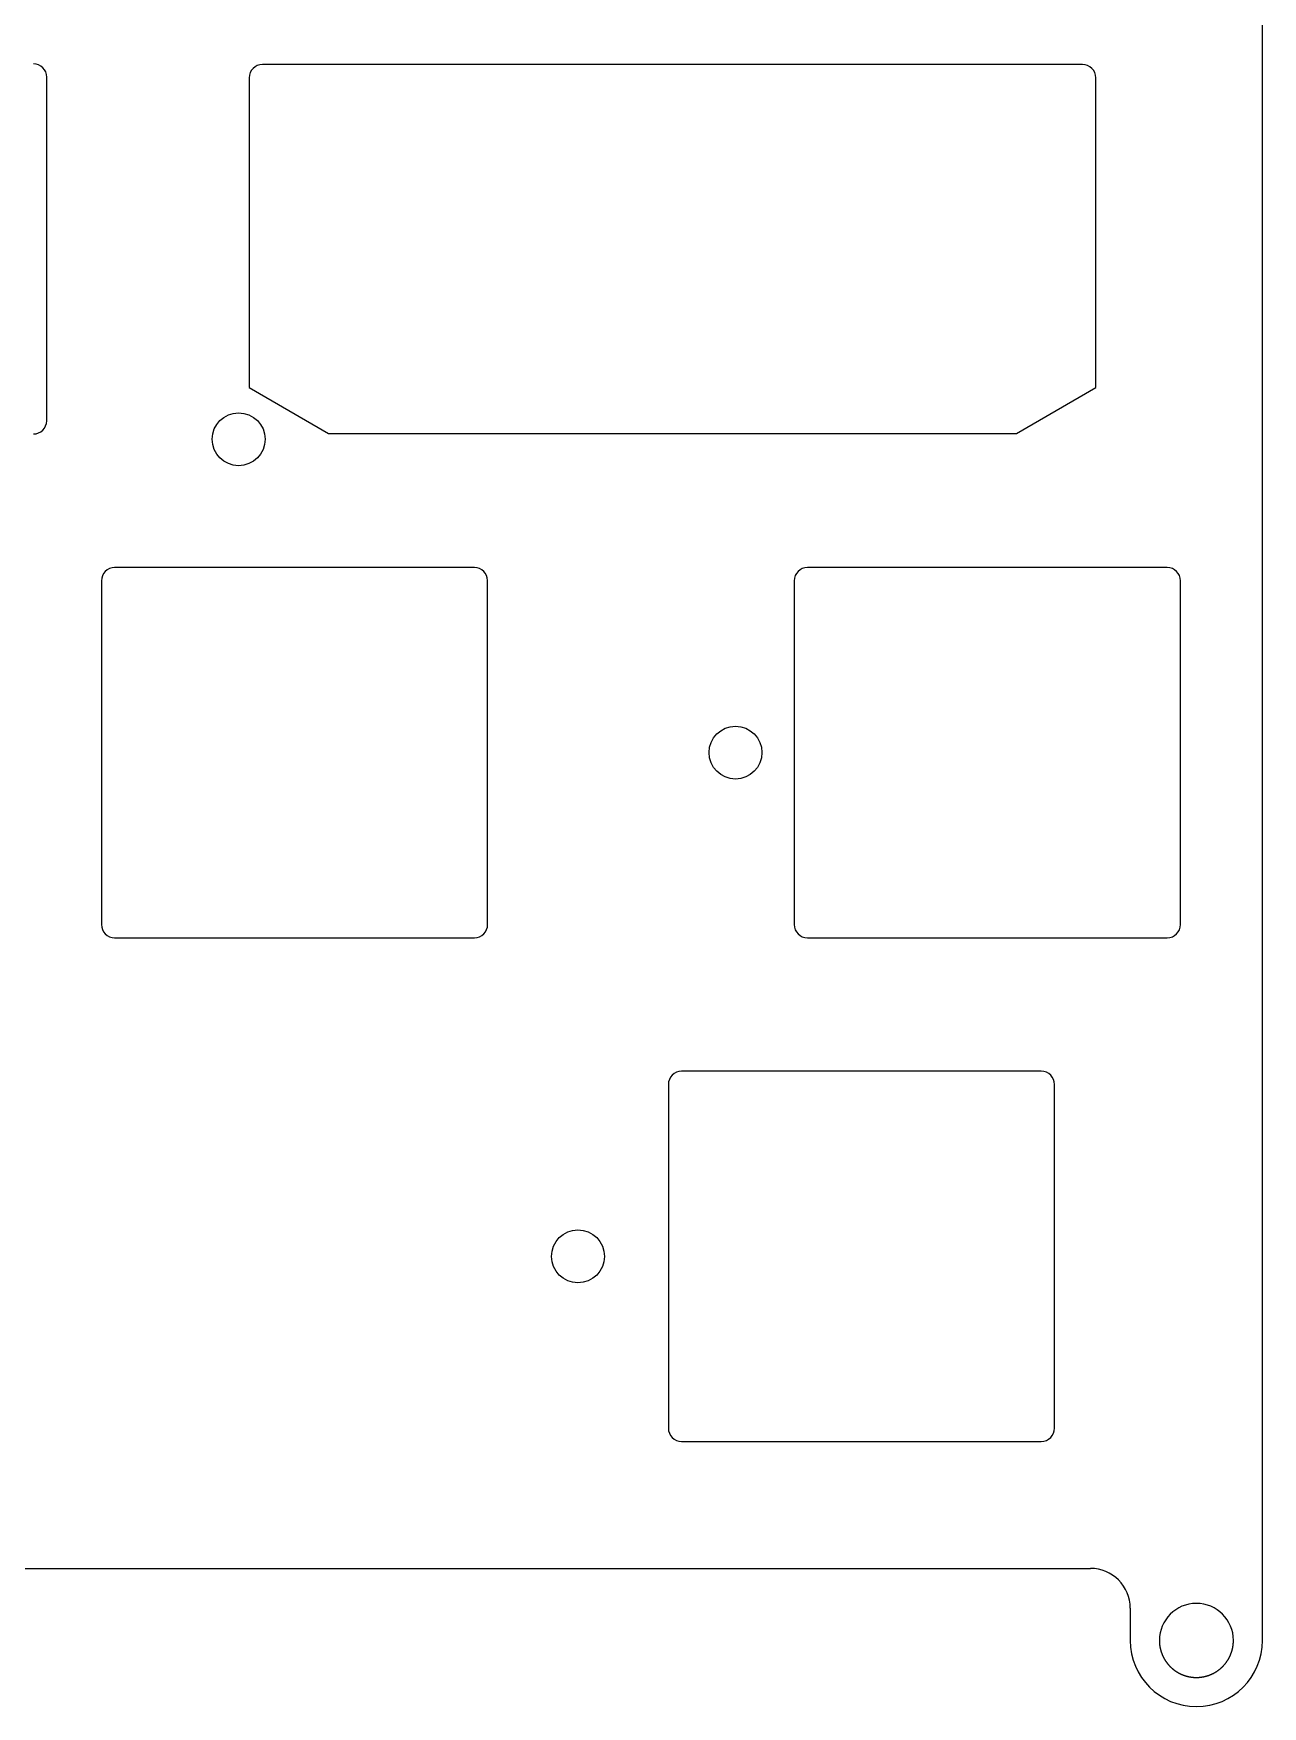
# Model space of a CAD drawing. Header units: millimetres. Extents: x -10 to 277, y -93 to 22.
# Drawn here: x 230.6 to 277.1, y -93.2 to -30 of the extents above; entities that cross this region are included whole.
import ezdxf

# ---------------------------------------------------------------- set-up
doc = ezdxf.new("R2010")
doc.units = ezdxf.units.MM
doc.layers.get('0').update_dxf_attribs({"linetype": 'CONTINUOUS'})
doc.layers.add('BLACK', color=7, linetype='CONTINUOUS')
doc.layers.add('Edge.Cuts', color=53, linetype='CONTINUOUS', true_color=0xc8a339)

msp = doc.modelspace()

# ---------------------------------------------------------------- linework, layer by layer
msp.add_lwpolyline([(238.79375, -31.625), (238.79375, -43.343), (241.79375, -45.075), (267.79375, -45.075), (270.79375, -43.343), (270.79375, -31.625, 0.414213562), (270.29375, -31.125), (239.29375, -31.125, 0.414212391)], format="xyb", close=True)
msp.add_circle((238.39375, -45.3), 1)
at = {"layer": 'BLACK', "linetype": 'Continuous'}
for p, q in [((247.306162, -50.152051), (233.70625, -50.152051)), ((273.497462, -50.152003), (259.897462, -50.152003)), ((233.20625, -50.652003), (233.20625, -63.652051)), ((247.80625, -63.651903), (247.80625, -50.644041)), ((259.397462, -50.652003), (259.397462, -63.652003)), ((273.997462, -63.652003), (273.997462, -50.652003)), ((233.706262, -64.152051), (247.312407, -64.152051)), ((259.897462, -64.152003), (273.497462, -64.152003))]:
    msp.add_line(p, q, dxfattribs=at)
at = {"layer": 'BLACK'}
msp.add_circle((257.175, -57.15), 1, dxfattribs=at)
for centre, radius, start, end in [((233.706162, -50.652003), 0.499912, 89.98991497, 180), ((247.306162, -50.652203), 0.500152, 0.9350487, 90), ((259.897462, -50.652003), 0.5, 90, 180), ((273.497462, -50.652003), 0.5, 0, 90), ((233.706262, -63.652103), 0.499948, 179.99404138, 270), ((247.306062, -63.651903), 0.500188, 270.7268293, 0), ((259.897462, -63.652003), 0.5, 180, 270), ((273.497462, -63.652003), 0.5, 270, 0)]:
    msp.add_arc(centre, radius, start, end, dxfattribs=at)
at = {"layer": 'Edge.Cuts', "linetype": 'CONTINUOUS'}
for p, q in [((277.1, -90.725023), (277.1, 19.025023)), ((231.1375, -44.6), (231.1375, -31.6)), ((219.8295, -88), (270.6, -88)), ((272.1, -89.5), (272.1, -90.725023)), ((273.2, -90.725023), (273.20001, -90.730399)), ((273.20001, -90.730399), (273.20004, -90.735796)), ((273.20004, -90.735796), (273.200091, -90.741159)), ((273.200091, -90.741159), (273.200161, -90.746542)), ((273.200161, -90.746542), (273.200252, -90.751893)), ((273.200252, -90.751893), (273.200363, -90.757263)), ((273.200363, -90.757263), (273.200493, -90.762601)), ((273.200493, -90.762601), (273.200645, -90.76796)), ((273.200645, -90.76796), (273.200815, -90.773287)), ((273.200815, -90.773287), (273.201006, -90.778633)), ((273.201006, -90.778633), (273.201217, -90.78395)), ((273.201217, -90.78395), (273.201448, -90.789285)), ((273.201448, -90.789285), (273.201698, -90.794592)), ((273.201698, -90.794592), (273.20197, -90.799917)), ((273.20197, -90.799917), (273.20226, -90.805214)), ((273.20226, -90.805214), (273.202571, -90.810528)), ((273.202571, -90.810528), (273.202901, -90.815816)), ((273.202901, -90.815816), (273.203252, -90.821121)), ((273.203252, -90.821121), (273.203622, -90.8264)), ((273.203622, -90.8264), (273.204013, -90.831696)), ((273.204013, -90.831696), (273.204422, -90.836967)), ((273.204422, -90.836967), (273.204853, -90.842254)), ((273.204853, -90.842254), (273.205302, -90.847517)), ((273.205302, -90.847517), (273.205773, -90.852796)), ((273.205773, -90.852796), (273.206262, -90.858052)), ((273.206262, -90.858052), (273.206772, -90.863323)), ((273.206772, -90.863323), (273.207301, -90.868571)), ((273.207301, -90.868571), (273.207851, -90.873834)), ((273.207851, -90.873834), (273.208419, -90.879076)), ((273.208419, -90.879076), (273.20901, -90.884332)), ((273.20901, -90.884332), (273.209617, -90.889566)), ((273.209617, -90.889566), (273.210247, -90.894816)), ((273.210247, -90.894816), (273.210895, -90.900044)), ((273.210895, -90.900044), (273.211565, -90.905287)), ((273.211565, -90.905287), (273.212252, -90.910509)), ((273.212252, -90.910509), (273.212962, -90.915746)), ((273.212962, -90.915746), (273.213689, -90.920962)), ((273.213689, -90.920962), (273.214439, -90.926192)), ((273.214439, -90.926192), (273.215206, -90.931403)), ((273.215206, -90.931403), (273.215995, -90.936628)), ((273.215995, -90.936628), (273.216802, -90.941834)), ((273.216802, -90.941834), (273.217631, -90.947053)), ((273.217631, -90.947053), (273.218478, -90.952253)), ((273.218478, -90.952253), (273.219348, -90.957467)), ((273.219348, -90.957467), (273.220234, -90.962663)), ((273.220234, -90.962663), (273.221144, -90.967872)), ((273.221144, -90.967872), (273.22207, -90.973063)), ((273.22207, -90.973063), (273.22302, -90.978267)), ((273.22302, -90.978267), (273.223986, -90.983454)), ((273.223986, -90.983454), (273.224976, -90.988653)), ((273.224976, -90.988653), (273.225983, -90.993836)), ((273.225983, -90.993836), (273.227012, -90.99903)), ((273.227012, -90.99903), (273.228059, -91.004209)), ((273.228059, -91.004209), (273.229129, -91.0094)), ((273.229129, -91.0094), (273.230216, -91.014575)), ((273.230216, -91.014575), (273.231327, -91.019761)), ((273.231327, -91.019761), (273.232454, -91.024933)), ((273.232454, -91.024933), (273.233605, -91.030115)), ((273.233605, -91.030115), (273.234772, -91.035283)), ((273.234772, -91.035283), (273.235963, -91.040462)), ((273.235963, -91.040462), (273.237172, -91.045627)), ((273.237172, -91.045627), (273.238403, -91.050802)), ((273.238403, -91.050802), (273.239652, -91.055964)), ((273.239652, -91.055964), (273.240924, -91.061136)), ((273.240924, -91.061136), (273.242214, -91.066295)), ((273.242214, -91.066295), (273.243526, -91.071464)), ((273.243526, -91.071464), (273.244857, -91.076619)), ((273.244857, -91.076619), (273.24621, -91.081786)), ((273.24621, -91.081786), (273.247581, -91.086939)), ((273.247581, -91.086939), (273.248976, -91.092102)), ((273.248976, -91.092102), (273.250387, -91.097253)), ((273.250387, -91.097253), (273.251823, -91.102413)), ((273.251823, -91.102413), (273.253276, -91.107562)), ((273.253276, -91.107562), (273.254752, -91.11272)), ((275.944, -91.117023), (275.946951, -91.106762)), ((275.946951, -91.106762), (275.949821, -91.096496)), ((275.949821, -91.096496), (275.952609, -91.086227)), ((275.952609, -91.086227), (275.955316, -91.075954)), ((275.955316, -91.075954), (275.957942, -91.065676)), ((275.957942, -91.065676), (275.960487, -91.055393)), ((275.960487, -91.055393), (275.962951, -91.045105)), ((275.962951, -91.045105), (275.965335, -91.034811)), ((275.965335, -91.034811), (275.967638, -91.024512)), ((275.967638, -91.024512), (275.969861, -91.014206)), ((275.969861, -91.014206), (275.972005, -91.003894)), ((275.972005, -91.003894), (275.974068, -90.993576)), ((275.974068, -90.993576), (275.976052, -90.98325)), ((275.976052, -90.98325), (275.977956, -90.972917)), ((275.977956, -90.972917), (275.97978, -90.962576)), ((275.97978, -90.962576), (275.981526, -90.952227)), ((275.981526, -90.952227), (275.983192, -90.941869)), ((275.983192, -90.941869), (275.984779, -90.931503)), ((275.984779, -90.931503), (275.986287, -90.921127)), ((275.986287, -90.921127), (275.987716, -90.910741)), ((275.987716, -90.910741), (275.989067, -90.900345)), ((275.989067, -90.900345), (275.990338, -90.889938)), ((275.990338, -90.889938), (275.991531, -90.879519)), ((275.991531, -90.879519), (275.992646, -90.869089)), ((275.992646, -90.869089), (275.993681, -90.858647)), ((275.993681, -90.858647), (275.994639, -90.848191)), ((275.994639, -90.848191), (275.995517, -90.837722)), ((275.995517, -90.837722), (275.996317, -90.827239)), ((275.996317, -90.827239), (275.997039, -90.816741)), ((275.997039, -90.816741), (275.997682, -90.806228)), ((275.997682, -90.806228), (275.998247, -90.795698)), ((275.998247, -90.795698), (275.998733, -90.785151)), ((275.998733, -90.785151), (275.99914, -90.774586)), ((275.99914, -90.774586), (275.999469, -90.764002)), ((275.999469, -90.764002), (275.999719, -90.753399)), ((275.999719, -90.753399), (275.99989, -90.742774)), ((275.99989, -90.742774), (275.999982, -90.732127)), ((275.999982, -90.732127), (276, -90.725023)), ((273.254752, -91.11272), (273.256, -91.117023)), ((273.256, -91.117023), (273.257493, -91.122108)), ((273.257493, -91.122108), (273.259011, -91.127202)), ((273.259011, -91.127202), (273.260543, -91.132277)), ((273.260543, -91.132277), (273.2621, -91.137361)), ((273.2621, -91.137361), (273.263671, -91.142425)), ((273.263671, -91.142425), (273.265266, -91.147498)), ((273.265266, -91.147498), (273.266876, -91.152551)), ((273.266876, -91.152551), (273.268509, -91.157613)), ((273.268509, -91.157613), (273.270157, -91.162654)), ((273.270157, -91.162654), (273.271829, -91.167703)), ((273.271829, -91.167703), (273.273516, -91.172732)), ((273.273516, -91.172732), (273.275226, -91.177769)), ((273.275226, -91.177769), (273.276951, -91.182785)), ((273.276951, -91.182785), (273.278699, -91.187808)), ((273.278699, -91.187808), (273.280461, -91.192811)), ((273.280461, -91.192811), (273.282248, -91.197821)), ((273.282248, -91.197821), (273.284048, -91.20281)), ((273.284048, -91.20281), (273.285872, -91.207805)), ((273.285872, -91.207805), (273.287709, -91.21278)), ((273.287709, -91.21278), (273.289571, -91.217761)), ((273.289571, -91.217761), (273.291446, -91.222722)), ((273.291446, -91.222722), (273.293345, -91.227688)), ((273.293345, -91.227688), (273.295257, -91.232633)), ((273.295257, -91.232633), (273.297193, -91.237584)), ((273.297193, -91.237584), (273.299143, -91.242514)), ((273.299143, -91.242514), (273.301116, -91.247449)), ((273.301116, -91.247449), (273.303103, -91.252363)), ((273.303103, -91.252363), (273.305113, -91.257282)), ((273.305113, -91.257282), (273.307136, -91.262181)), ((273.307136, -91.262181), (273.309183, -91.267083)), ((273.309183, -91.267083), (273.311243, -91.271965)), ((273.311243, -91.271965), (273.313327, -91.276851)), ((273.313327, -91.276851), (273.315423, -91.281717)), ((273.315423, -91.281717), (273.317543, -91.286586)), ((273.317543, -91.286586), (273.319676, -91.291434)), ((273.319676, -91.291434), (273.321833, -91.296286)), ((273.321833, -91.296286), (273.324002, -91.301117)), ((273.324002, -91.301117), (273.326195, -91.305951)), ((273.326195, -91.305951), (273.3284, -91.310765)), ((273.3284, -91.310765), (273.330629, -91.315581)), ((273.330629, -91.315581), (273.332871, -91.320377)), ((273.332871, -91.320377), (273.335135, -91.325176)), ((273.335135, -91.325176), (273.337413, -91.329954)), ((273.337413, -91.329954), (273.339714, -91.334734)), ((273.339714, -91.334734), (273.342027, -91.339494)), ((273.342027, -91.339494), (273.344363, -91.344255)), ((273.344363, -91.344255), (273.346712, -91.348997)), ((273.346712, -91.348997), (273.349084, -91.35374)), ((273.349084, -91.35374), (273.351469, -91.358463)), ((273.351469, -91.358463), (273.353876, -91.363187)), ((273.353876, -91.363187), (273.356296, -91.367891)), ((273.356296, -91.367891), (273.35874, -91.372596)), ((273.35874, -91.372596), (273.361195, -91.377281)), ((273.361195, -91.377281), (273.363673, -91.381968)), ((273.363673, -91.381968), (273.366164, -91.386634)), ((273.366164, -91.386634), (273.368678, -91.3913)), ((273.368678, -91.3913), (273.371204, -91.395947)), ((273.371204, -91.395947), (273.373753, -91.400594)), ((273.373753, -91.400594), (273.376313, -91.405221)), ((273.376313, -91.405221), (273.378898, -91.409849)), ((273.378898, -91.409849), (273.381493, -91.414457)), ((273.381493, -91.414457), (273.384112, -91.419064)), ((273.384112, -91.419064), (273.386743, -91.423652)), ((273.386743, -91.423652), (273.389397, -91.42824)), ((273.389397, -91.42824), (273.392063, -91.432808)), ((273.392063, -91.432808), (273.394752, -91.437376)), ((273.394752, -91.437376), (273.397452, -91.441924)), ((273.397452, -91.441924), (273.400176, -91.446471)), ((273.400176, -91.446471), (273.402911, -91.451)), ((273.402911, -91.451), (273.40567, -91.455527)), ((273.40567, -91.455527), (273.40844, -91.460035)), ((273.40844, -91.460035), (273.411233, -91.464541)), ((273.411233, -91.464541), (273.414037, -91.469029)), ((273.414037, -91.469029), (273.416865, -91.473515)), ((273.416865, -91.473515), (273.419704, -91.477983)), ((273.419704, -91.477983), (273.422566, -91.482448)), ((273.422566, -91.482448), (273.42544, -91.486895)), ((273.42544, -91.486895), (273.428336, -91.49134)), ((273.428336, -91.49134), (273.431244, -91.495766)), ((273.431244, -91.495766), (273.434175, -91.50019)), ((273.434175, -91.50019), (273.437118, -91.504596)), ((273.437118, -91.504596), (273.440083, -91.508999)), ((273.440083, -91.508999), (273.44306, -91.513384)), ((273.44306, -91.513384), (273.44606, -91.517766)), ((273.44606, -91.517766), (273.449072, -91.52213)), ((273.449072, -91.52213), (273.452106, -91.526492)), ((273.452106, -91.526492), (273.455151, -91.530835)), ((273.455151, -91.530835), (273.45822, -91.535175)), ((273.45822, -91.535175), (273.4613, -91.539497)), ((273.4613, -91.539497), (273.464402, -91.543816)), ((273.464402, -91.543816), (273.467517, -91.548117)), ((273.467517, -91.548117), (273.470654, -91.552416)), ((273.470654, -91.552416), (273.473802, -91.556695)), ((273.473802, -91.556695), (273.476973, -91.560972)), ((273.476973, -91.560972), (273.48, -91.565023)), ((273.48, -91.565023), (273.483127, -91.569176)), ((273.483127, -91.569176), (273.486277, -91.573326)), ((273.486277, -91.573326), (273.489444, -91.577464)), ((273.489444, -91.577464), (273.492633, -91.581599)), ((273.492633, -91.581599), (273.495838, -91.585723)), ((273.495838, -91.585723), (273.499066, -91.589842)), ((273.499066, -91.589842), (273.50231, -91.593949)), ((273.50231, -91.593949), (273.505575, -91.598052)), ((273.505575, -91.598052), (273.508857, -91.602142)), ((273.508857, -91.602142), (273.51216, -91.606228)), ((273.51216, -91.606228), (273.515479, -91.610301)), ((273.515479, -91.610301), (273.51882, -91.614368)), ((273.51882, -91.614368), (273.522175, -91.618423)), ((273.522175, -91.618423), (273.525552, -91.622472)), ((273.525552, -91.622472), (273.528943, -91.626507)), ((273.528943, -91.626507), (273.532356, -91.630536)), ((273.532356, -91.630536), (273.535783, -91.634551)), ((273.535783, -91.634551), (273.539232, -91.63856)), ((273.539232, -91.63856), (273.542694, -91.642554)), ((273.542694, -91.642554), (273.546177, -91.646543)), ((273.546177, -91.646543), (273.549674, -91.650516)), ((273.549674, -91.650516), (273.553192, -91.654482)), ((273.553192, -91.654482), (273.556722, -91.658433)), ((273.556722, -91.658433), (273.560274, -91.662377)), ((273.560274, -91.662377), (273.563838, -91.666305)), ((273.563838, -91.666305), (273.567423, -91.670227)), ((273.567423, -91.670227), (273.57102, -91.674131)), ((273.57102, -91.674131), (273.574638, -91.678029)), ((273.574638, -91.678029), (273.578267, -91.68191)), ((273.578267, -91.68191), (273.581917, -91.685783)), ((273.581917, -91.685783), (273.585578, -91.68964)), ((273.585578, -91.68964), (273.58926, -91.693488)), ((273.58926, -91.693488), (273.592953, -91.697319)), ((273.592953, -91.697319), (273.596666, -91.701142)), ((273.596666, -91.701142), (273.600389, -91.704948)), ((273.600389, -91.704948), (273.604133, -91.708745)), ((273.604133, -91.708745), (273.607887, -91.712524)), ((273.607887, -91.712524), (273.611661, -91.716295)), ((273.611661, -91.716295), (273.615445, -91.720047)), ((273.615445, -91.720047), (273.619248, -91.72379)), ((273.619248, -91.72379), (273.623062, -91.727515)), ((273.623062, -91.727515), (273.626895, -91.731232)), ((273.626895, -91.731232), (273.630737, -91.734929)), ((273.630737, -91.734929), (273.634598, -91.738617)), ((273.634598, -91.738617), (273.638469, -91.742286)), ((273.638469, -91.742286), (273.642359, -91.745945)), ((275.550825, -91.752292), (275.558612, -91.745034)), ((275.558612, -91.745034), (275.566345, -91.737718)), ((275.566345, -91.737718), (275.574021, -91.730346)), ((275.574021, -91.730346), (275.58164, -91.722918)), ((275.58164, -91.722918), (275.589201, -91.715436)), ((275.589201, -91.715436), (275.596702, -91.7079)), ((275.596702, -91.7079), (275.604144, -91.700311)), ((275.604144, -91.700311), (275.611524, -91.692671)), ((275.611524, -91.692671), (275.618842, -91.68498)), ((275.618842, -91.68498), (275.626097, -91.67724)), ((275.626097, -91.67724), (275.633288, -91.669451)), ((275.633288, -91.669451), (275.640414, -91.661616)), ((275.640414, -91.661616), (275.647473, -91.653735)), ((275.647473, -91.653735), (275.654465, -91.645809)), ((275.654465, -91.645809), (275.661389, -91.637841)), ((275.661389, -91.637841), (275.668243, -91.62983)), ((275.668243, -91.62983), (275.675027, -91.62178)), ((275.675027, -91.62178), (275.681739, -91.61369)), ((275.681739, -91.61369), (275.688379, -91.605563)), ((275.688379, -91.605563), (275.694945, -91.5974)), ((275.694945, -91.5974), (275.701436, -91.589203)), ((275.701436, -91.589203), (275.707852, -91.580973)), ((275.707852, -91.580973), (275.714191, -91.572711)), ((275.714191, -91.572711), (275.72, -91.565023)), ((275.72, -91.565023), (275.72633, -91.556516)), ((275.72633, -91.556516), (275.732592, -91.547968)), ((275.732592, -91.547968), (275.738786, -91.539377)), ((275.738786, -91.539377), (275.744911, -91.530746)), ((275.744911, -91.530746), (275.750968, -91.522073)), ((275.750968, -91.522073), (275.756957, -91.513359)), ((275.756957, -91.513359), (275.762877, -91.504603)), ((275.762877, -91.504603), (275.768728, -91.495807)), ((275.768728, -91.495807), (275.774511, -91.486971)), ((275.774511, -91.486971), (275.780225, -91.478093)), ((275.780225, -91.478093), (275.785871, -91.469176)), ((275.785871, -91.469176), (275.791447, -91.460218)), ((275.791447, -91.460218), (275.796955, -91.45122)), ((275.796955, -91.45122), (275.802393, -91.442183)), ((275.802393, -91.442183), (275.807762, -91.433106)), ((275.807762, -91.433106), (275.813062, -91.423989)), ((275.813062, -91.423989), (275.818293, -91.414834)), ((275.818293, -91.414834), (275.823453, -91.40564)), ((275.823453, -91.40564), (275.828545, -91.396408)), ((275.828545, -91.396408), (275.833566, -91.387137)), ((275.833566, -91.387137), (275.838517, -91.377828)), ((275.838517, -91.377828), (275.843398, -91.368482)), ((275.843398, -91.368482), (275.848208, -91.359099)), ((275.848208, -91.359099), (275.852948, -91.349679)), ((275.852948, -91.349679), (275.857617, -91.340222)), ((275.857617, -91.340222), (275.862215, -91.33073)), ((275.862215, -91.33073), (275.866742, -91.321201)), ((275.866742, -91.321201), (275.871197, -91.311638)), ((275.871197, -91.311638), (275.875581, -91.30204)), ((275.875581, -91.30204), (275.879892, -91.292407)), ((275.879892, -91.292407), (275.884132, -91.282741)), ((275.884132, -91.282741), (275.888299, -91.273042)), ((275.888299, -91.273042), (275.892394, -91.26331)), ((275.892394, -91.26331), (275.896415, -91.253546)), ((275.896415, -91.253546), (275.900364, -91.243751)), ((275.900364, -91.243751), (275.904239, -91.233925)), ((275.904239, -91.233925), (275.90804, -91.22407)), ((275.90804, -91.22407), (275.911768, -91.214185)), ((275.911768, -91.214185), (275.915421, -91.204271)), ((275.915421, -91.204271), (275.918999, -91.19433)), ((275.918999, -91.19433), (275.922502, -91.184362)), ((275.922502, -91.184362), (275.92593, -91.174369)), ((275.92593, -91.174369), (275.929283, -91.16435)), ((275.929283, -91.16435), (275.93256, -91.154307)), ((275.93256, -91.154307), (275.93576, -91.144242)), ((275.93576, -91.144242), (275.938884, -91.134155)), ((275.938884, -91.134155), (275.941931, -91.124047)), ((275.941931, -91.124047), (275.944, -91.117023)), ((273.642359, -91.745945), (273.646257, -91.749585)), ((273.646257, -91.749585), (273.650175, -91.753216)), ((273.650175, -91.753216), (273.654101, -91.756827)), ((273.654101, -91.756827), (273.658046, -91.760428)), ((273.658046, -91.760428), (273.661999, -91.76401)), ((273.661999, -91.76401), (273.665971, -91.767581)), ((273.665971, -91.767581), (273.669951, -91.771132)), ((273.669951, -91.771132), (273.673949, -91.774674)), ((273.673949, -91.774674), (273.677955, -91.778194)), ((273.677955, -91.778194), (273.681979, -91.781705)), ((273.681979, -91.781705), (273.686011, -91.785195)), ((273.686011, -91.785195), (273.69006, -91.788675)), ((273.69006, -91.788675), (273.694117, -91.792134)), ((273.694117, -91.792134), (273.698192, -91.795582)), ((273.698192, -91.795582), (273.702273, -91.799009)), ((273.702273, -91.799009), (273.706373, -91.802426)), ((273.706373, -91.802426), (273.710479, -91.805822)), ((273.710479, -91.805822), (273.714603, -91.809206)), ((273.714603, -91.809206), (273.718733, -91.81257)), ((273.718733, -91.81257), (273.72288, -91.815922)), ((273.72288, -91.815922), (273.727034, -91.819253)), ((273.727034, -91.819253), (273.731205, -91.822572)), ((273.731205, -91.822572), (273.735382, -91.82587)), ((273.735382, -91.82587), (273.739576, -91.829157)), ((273.739576, -91.829157), (273.743775, -91.832422)), ((273.743775, -91.832422), (273.747992, -91.835675)), ((273.747992, -91.835675), (273.752214, -91.838907)), ((273.752214, -91.838907), (273.756453, -91.842127)), ((273.756453, -91.842127), (273.760697, -91.845325)), ((273.760697, -91.845325), (273.764958, -91.848511)), ((273.764958, -91.848511), (273.769224, -91.851676)), ((273.769224, -91.851676), (273.773507, -91.854828)), ((273.773507, -91.854828), (273.777793, -91.857958)), ((273.777793, -91.857958), (273.782097, -91.861076)), ((273.782097, -91.861076), (273.786405, -91.864172)), ((273.786405, -91.864172), (273.79073, -91.867255)), ((273.79073, -91.867255), (273.795058, -91.870317)), ((273.795058, -91.870317), (273.799404, -91.873365)), ((273.799404, -91.873365), (273.803752, -91.876392)), ((273.803752, -91.876392), (273.808118, -91.879406)), ((273.808118, -91.879406), (273.812486, -91.882398)), ((273.812486, -91.882398), (273.816872, -91.885376)), ((273.816872, -91.885376), (273.82126, -91.888333)), ((273.82126, -91.888333), (273.825665, -91.891277)), ((273.825665, -91.891277), (273.830072, -91.894198)), ((273.830072, -91.894198), (273.834496, -91.897106)), ((273.834496, -91.897106), (273.838923, -91.899992)), ((273.838923, -91.899992), (273.843366, -91.902864)), ((273.843366, -91.902864), (273.847811, -91.905715)), ((273.847811, -91.905715), (273.852273, -91.908551)), ((273.852273, -91.908551), (273.856737, -91.911366)), ((273.856737, -91.911366), (273.861216, -91.914166)), ((273.861216, -91.914166), (273.865699, -91.916945)), ((273.865699, -91.916945), (273.870196, -91.91971)), ((273.870196, -91.91971), (273.874696, -91.922452)), ((273.874696, -91.922452), (273.879212, -91.92518)), ((273.879212, -91.92518), (273.883729, -91.927887)), ((273.883729, -91.927887), (273.888262, -91.930579)), ((273.888262, -91.930579), (273.892797, -91.933249)), ((273.892797, -91.933249), (273.897347, -91.935905)), ((273.897347, -91.935905), (273.901899, -91.938538)), ((273.901899, -91.938538), (273.906466, -91.941157)), ((273.906466, -91.941157), (273.911035, -91.943754)), ((273.911035, -91.943754), (273.915619, -91.946337)), ((273.915619, -91.946337), (273.920204, -91.948897)), ((273.920204, -91.948897), (273.924805, -91.951443)), ((273.924805, -91.951443), (273.929407, -91.953966)), ((273.929407, -91.953966), (273.934023, -91.956475)), ((273.934023, -91.956475), (273.941176, -91.960317)), ((273.941176, -91.960317), (273.94582, -91.962782)), ((273.94582, -91.962782), (273.950477, -91.965232)), ((273.950477, -91.965232), (273.955146, -91.967665)), ((273.955146, -91.967665), (273.959828, -91.970083)), ((273.959828, -91.970083), (273.96452, -91.972483)), ((273.96452, -91.972483), (273.969226, -91.974868)), ((273.969226, -91.974868), (273.973942, -91.977236)), ((273.973942, -91.977236), (273.978671, -91.979587)), ((273.978671, -91.979587), (273.98341, -91.981921)), ((273.98341, -91.981921), (273.988162, -91.98424)), ((273.988162, -91.98424), (273.992922, -91.98654)), ((273.992922, -91.98654), (273.997696, -91.988824)), ((273.997696, -91.988824), (274.002478, -91.99109)), ((274.002478, -91.99109), (274.007272, -91.99334)), ((274.007272, -91.99334), (274.012075, -91.995572)), ((274.012075, -91.995572), (274.01689, -91.997787)), ((274.01689, -91.997787), (274.021712, -91.999983)), ((274.021712, -91.999983), (274.026547, -92.002163)), ((274.026547, -92.002163), (274.031388, -92.004325)), ((274.031388, -92.004325), (274.036242, -92.00647)), ((274.036242, -92.00647), (274.041102, -92.008595)), ((274.041102, -92.008595), (274.045974, -92.010704)), ((274.045974, -92.010704), (274.050852, -92.012794)), ((274.050852, -92.012794), (274.055741, -92.014867)), ((274.055741, -92.014867), (274.060636, -92.016921)), ((274.060636, -92.016921), (274.065543, -92.018958)), ((274.065543, -92.018958), (274.070454, -92.020975)), ((274.070454, -92.020975), (274.075377, -92.022975)), ((274.075377, -92.022975), (274.080304, -92.024955)), ((274.080304, -92.024955), (274.085243, -92.026918)), ((274.085243, -92.026918), (274.090185, -92.028862)), ((274.090185, -92.028862), (274.095138, -92.030787)), ((274.095138, -92.030787), (274.100095, -92.032693)), ((274.100095, -92.032693), (274.105063, -92.034582)), ((274.105063, -92.034582), (274.110033, -92.03645)), ((274.110033, -92.03645), (274.115014, -92.038301)), ((274.115014, -92.038301), (274.119998, -92.040131)), ((274.119998, -92.040131), (274.124992, -92.041944)), ((274.124992, -92.041944), (274.129988, -92.043737)), ((274.129988, -92.043737), (274.134994, -92.045511)), ((274.134994, -92.045511), (274.140002, -92.047265)), ((274.140002, -92.047265), (274.14502, -92.049001)), ((274.14502, -92.049001), (274.150039, -92.050717)), ((274.150039, -92.050717), (274.155068, -92.052415)), ((274.155068, -92.052415), (274.160098, -92.054091)), ((274.160098, -92.054091), (274.165137, -92.05575)), ((274.165137, -92.05575), (274.170177, -92.057388)), ((274.170177, -92.057388), (274.175226, -92.059008)), ((274.175226, -92.059008), (274.180275, -92.060607)), ((274.180275, -92.060607), (274.185333, -92.062188)), ((274.185333, -92.062188), (274.19039, -92.063747)), ((274.19039, -92.063747), (274.195457, -92.065289)), ((274.195457, -92.065289), (274.200523, -92.066809)), ((274.200523, -92.066809), (274.205597, -92.068311)), ((274.205597, -92.068311), (274.21067, -92.069791)), ((274.21067, -92.069791), (274.215752, -92.071254)), ((274.215752, -92.071254), (274.220832, -92.072695)), ((274.220832, -92.072695), (274.225921, -92.074117)), ((274.225921, -92.074117), (274.231007, -92.075518)), ((274.231007, -92.075518), (274.236102, -92.076901)), ((274.236102, -92.076901), (274.241195, -92.078262)), ((274.241195, -92.078262), (274.246295, -92.079605)), ((274.246295, -92.079605), (274.255384, -92.081946)), ((274.255384, -92.081946), (274.265577, -92.084493)), ((274.265577, -92.084493), (274.275803, -92.086967)), ((274.275803, -92.086967), (274.286061, -92.089365)), ((274.286061, -92.089365), (274.296349, -92.091688)), ((274.296349, -92.091688), (274.306665, -92.093936)), ((274.306665, -92.093936), (274.317009, -92.096108)), ((274.317009, -92.096108), (274.327378, -92.098204)), ((274.327378, -92.098204), (274.332572, -92.099223)), ((274.332572, -92.099223), (274.337772, -92.100222)), ((274.337772, -92.100222), (274.342977, -92.101203)), ((274.342977, -92.101203), (274.348188, -92.102164)), ((274.348188, -92.102164), (274.353404, -92.103106)), ((274.353404, -92.103106), (274.358626, -92.104028)), ((274.358626, -92.104028), (274.363852, -92.104931)), ((274.363852, -92.104931), (274.369083, -92.105814)), ((274.369083, -92.105814), (274.374319, -92.106678)), ((274.374319, -92.106678), (274.379559, -92.107523)), ((274.379559, -92.107523), (274.384803, -92.108348)), ((274.384803, -92.108348), (274.390051, -92.109153)), ((274.390051, -92.109153), (274.395303, -92.109938)), ((274.395303, -92.109938), (274.400559, -92.110704)), ((274.400559, -92.110704), (274.405818, -92.11145)), ((274.405818, -92.11145), (274.41108, -92.112177)), ((274.41108, -92.112177), (274.416345, -92.112883)), ((274.416345, -92.112883), (274.421614, -92.11357)), ((274.421614, -92.11357), (274.426884, -92.114237)), ((274.426884, -92.114237), (274.432158, -92.114884)), ((274.432158, -92.114884), (274.437433, -92.115511)), ((274.437433, -92.115511), (274.442712, -92.116119)), ((274.442712, -92.116119), (274.447991, -92.116706)), ((274.447991, -92.116706), (274.453273, -92.117273)), ((274.453273, -92.117273), (274.458555, -92.117821)), ((274.458555, -92.117821), (274.46384, -92.118349)), ((274.46384, -92.118349), (274.469125, -92.118856)), ((274.469125, -92.118856), (274.474413, -92.119344)), ((274.474413, -92.119344), (274.479699, -92.119811)), ((274.479699, -92.119811), (274.484988, -92.120259)), ((274.484988, -92.120259), (274.490276, -92.120686)), ((274.490276, -92.120686), (274.495566, -92.121093)), ((274.495566, -92.121093), (274.500853, -92.121481)), ((274.500853, -92.121481), (274.506143, -92.121848)), ((274.506143, -92.121848), (274.511431, -92.122195)), ((274.511431, -92.122195), (274.51672, -92.122522)), ((274.51672, -92.122522), (274.522006, -92.122829)), ((274.522006, -92.122829), (274.527294, -92.123116)), ((274.527294, -92.123116), (274.532578, -92.123383)), ((274.532578, -92.123383), (274.537864, -92.123629)), ((274.537864, -92.123629), (274.543146, -92.123856)), ((274.543146, -92.123856), (274.548429, -92.124062)), ((274.548429, -92.124062), (274.553707, -92.124249)), ((274.553707, -92.124249), (274.558986, -92.124415)), ((274.558986, -92.124415), (274.564261, -92.124561)), ((274.564261, -92.124561), (274.569536, -92.124687)), ((274.569536, -92.124687), (274.574806, -92.124793)), ((274.574806, -92.124793), (274.580076, -92.124879)), ((274.580076, -92.124879), (274.585341, -92.124945)), ((274.585341, -92.124945), (274.590606, -92.124991)), ((274.590606, -92.124991), (274.6, -92.125023)), ((274.6, -92.125023), (274.610505, -92.124983)), ((274.610505, -92.124983), (274.621022, -92.124863)), ((274.621022, -92.124863), (274.63155, -92.124663)), ((274.63155, -92.124663), (274.642088, -92.124383)), ((274.642088, -92.124383), (274.652635, -92.124022)), ((274.652635, -92.124022), (274.663189, -92.123582)), ((274.663189, -92.123582), (274.673749, -92.123061)), ((274.673749, -92.123061), (274.684313, -92.12246)), ((274.684313, -92.12246), (274.69488, -92.121778)), ((274.69488, -92.121778), (274.705449, -92.121017)), ((274.705449, -92.121017), (274.716018, -92.120175)), ((274.716018, -92.120175), (274.726585, -92.119253)), ((274.726585, -92.119253), (274.737149, -92.118251)), ((274.737149, -92.118251), (274.74771, -92.117169)), ((274.74771, -92.117169), (274.758264, -92.116008)), ((274.758264, -92.116008), (274.768811, -92.114767)), ((274.768811, -92.114767), (274.77935, -92.113446)), ((274.77935, -92.113446), (274.789878, -92.112046)), ((274.789878, -92.112046), (274.800394, -92.110567)), ((274.800394, -92.110567), (274.810897, -92.109009)), ((274.810897, -92.109009), (274.821385, -92.107372)), ((274.821385, -92.107372), (274.831857, -92.105657)), ((274.831857, -92.105657), (274.837087, -92.10477)), ((274.837087, -92.10477), (274.842312, -92.103864)), ((274.842312, -92.103864), (274.847532, -92.102938)), ((274.847532, -92.102938), (274.852747, -92.101993)), ((274.852747, -92.101993), (274.857956, -92.101028)), ((274.857956, -92.101028), (274.863161, -92.100044)), ((274.863161, -92.100044), (274.86836, -92.099041)), ((274.86836, -92.099041), (274.873553, -92.098019)), ((274.873553, -92.098019), (274.87874, -92.096977)), ((274.87874, -92.096977), (274.883921, -92.095916)), ((274.883921, -92.095916), (274.889095, -92.094836)), ((274.889095, -92.094836), (274.894264, -92.093737)), ((274.894264, -92.093737), (274.899425, -92.092619)), ((274.899425, -92.092619), (274.90458, -92.091482)), ((274.90458, -92.091482), (274.909727, -92.090326)), ((274.909727, -92.090326), (274.914867, -92.089151)), ((274.914867, -92.089151), (274.92, -92.087958)), ((274.92, -92.087958), (274.925126, -92.086745)), ((274.925126, -92.086745), (274.930243, -92.085514)), ((274.930243, -92.085514), (274.935352, -92.084264)), ((274.935352, -92.084264), (274.944615, -92.081946)), ((274.944615, -92.081946), (274.954796, -92.079319)), ((274.954796, -92.079319), (274.964967, -92.076612)), ((274.964967, -92.076612), (274.975127, -92.073826)), ((274.975127, -92.073826), (274.985275, -92.070959)), ((274.985275, -92.070959), (274.995409, -92.068014)), ((274.995409, -92.068014), (275.005529, -92.06499)), ((275.005529, -92.06499), (275.015633, -92.061887)), ((275.015633, -92.061887), (275.025721, -92.058706)), ((275.025721, -92.058706), (275.03579, -92.055446)), ((275.03579, -92.055446), (275.04584, -92.052109)), ((275.04584, -92.052109), (275.055869, -92.048695)), ((275.055869, -92.048695), (275.065877, -92.045204)), ((275.065877, -92.045204), (275.075861, -92.041636)), ((275.075861, -92.041636), (275.085821, -92.037992)), ((275.085821, -92.037992), (275.095756, -92.034272)), ((275.095756, -92.034272), (275.105663, -92.030477)), ((275.105663, -92.030477), (275.115543, -92.026607)), ((275.115543, -92.026607), (275.125393, -92.022663)), ((275.125393, -92.022663), (275.135211, -92.018646)), ((275.135211, -92.018646), (275.144998, -92.014555)), ((275.144998, -92.014555), (275.154751, -92.010392)), ((275.154751, -92.010392), (275.164469, -92.006156)), ((275.164469, -92.006156), (275.174151, -92.00185)), ((275.174151, -92.00185), (275.183795, -91.997473)), ((275.183795, -91.997473), (275.1934, -91.993025)), ((275.1934, -91.993025), (275.202965, -91.988509)), ((275.202965, -91.988509), (275.212488, -91.983924)), ((275.212488, -91.983924), (275.221967, -91.979271)), ((275.221967, -91.979271), (275.231402, -91.974551)), ((275.231402, -91.974551), (275.240791, -91.969764)), ((275.240791, -91.969764), (275.250132, -91.964912)), ((275.250132, -91.964912), (275.258823, -91.960317)), ((275.258823, -91.960317), (275.26804, -91.955356)), ((275.26804, -91.955356), (275.277224, -91.950322)), ((275.277224, -91.950322), (275.286377, -91.945215)), ((275.286377, -91.945215), (275.295495, -91.940035)), ((275.295495, -91.940035), (275.304581, -91.934782)), ((275.304581, -91.934782), (275.313632, -91.929456)), ((275.313632, -91.929456), (275.322649, -91.924059)), ((275.322649, -91.924059), (275.331631, -91.918589)), ((275.331631, -91.918589), (275.340577, -91.913048)), ((275.340577, -91.913048), (275.349487, -91.907435)), ((275.349487, -91.907435), (275.358361, -91.901751)), ((275.358361, -91.901751), (275.367197, -91.895996)), ((275.367197, -91.895996), (275.375995, -91.89017)), ((275.375995, -91.89017), (275.384755, -91.884274)), ((275.384755, -91.884274), (275.393476, -91.878308)), ((275.393476, -91.878308), (275.402157, -91.872273)), ((275.402157, -91.872273), (275.410797, -91.866169)), ((275.410797, -91.866169), (275.419397, -91.859996)), ((275.419397, -91.859996), (275.427955, -91.853754)), ((275.427955, -91.853754), (275.436471, -91.847445)), ((275.436471, -91.847445), (275.444944, -91.841068)), ((275.444944, -91.841068), (275.453373, -91.834625)), ((275.453373, -91.834625), (275.461757, -91.828115)), ((275.461757, -91.828115), (275.470097, -91.821539)), ((275.470097, -91.821539), (275.47839, -91.814898)), ((275.47839, -91.814898), (275.486636, -91.808192)), ((275.486636, -91.808192), (275.494835, -91.801422)), ((275.494835, -91.801422), (275.502985, -91.794588)), ((275.502985, -91.794588), (275.511087, -91.787692)), ((275.511087, -91.787692), (275.519138, -91.780733)), ((275.519138, -91.780733), (275.527138, -91.773713)), ((275.527138, -91.773713), (275.535086, -91.766633)), ((275.535086, -91.766633), (275.542982, -91.759492)), ((275.542982, -91.759492), (275.550825, -91.752292))]:
    msp.add_line(p, q, dxfattribs=at)
at = {"layer": 'Edge.Cuts', "linetype": 'Continuous'}
for p, q in [((268.7375, -69.2), (255.1375, -69.2)), ((254.6375, -69.7), (254.6375, -82.7)), ((269.2375, -82.7), (269.2375, -69.7)), ((255.1375, -83.2), (268.7375, -83.2))]:
    msp.add_line(p, q, dxfattribs=at)
at = {"layer": 'Edge.Cuts'}
msp.add_circle((251.221875, -76.2), 1, dxfattribs=at)
for centre, radius, start, end in [((230.637538, -31.599956), 0.499956, -0.00504241, 90.00435486), ((230.637538, -44.599956), 0.499962, -90.0043541, -0.00504241), ((255.137522, -69.700041), 0.500022, 90.00252081, 179.99530195), ((268.737522, -69.700041), 0.500041, 0.00469846, 90.00252081), ((255.137522, -82.700041), 0.499959, 179.99530195, 269.99747878), ((268.737522, -82.700041), 0.499978, 269.99747878, 0.00469846), ((270.600001, -89.499999), 1.499999, -0.0000382, 90.0000382), ((274.6, -90.725023), 1.4, 0, 180), ((274.6, -90.725023), 2.5, -180, 0)]:
    msp.add_arc(centre, radius, start, end, dxfattribs=at)

doc.saveas('drawing.dxf')
